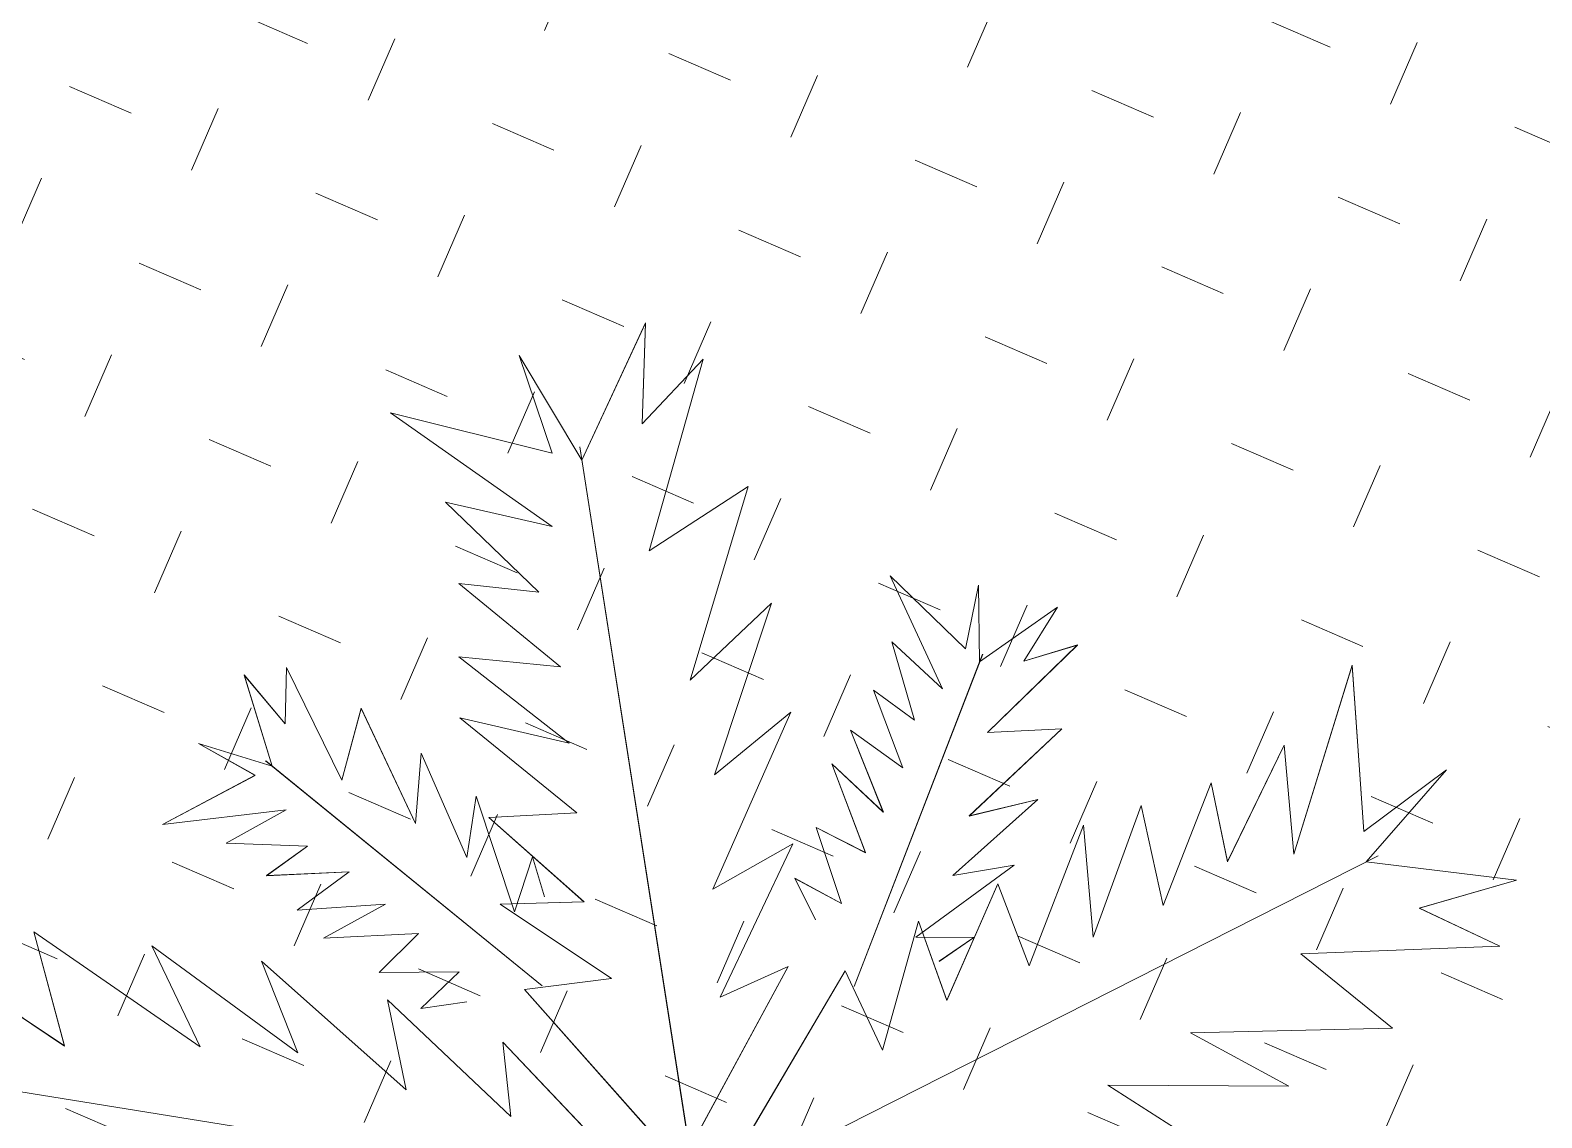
# Model space of a CAD drawing. Extents: x -2063571 to 559285, y 565862 to 1758715.
# Drawn here: x -2062798.0339 to -2062797.9629, y 566286.0826 to 566286.1337 of the extents above; entities that cross this region are included whole.
import ezdxf

# ---------------------------------------------------------------- set-up
doc = ezdxf.new("R2010")
doc.units = 0
doc.header["$MEASUREMENT"] = 0
for name, color, linetype, lineweight in [('CAY', 64, 'CONTINUOUS', 0), ('kichthuoc', 6, 'CONTINUOUS', 0), ('Lift', 1, 'CONTINUOUS', 0), ('Q-DUONG', 22, 'CONTINUOUS', 0)]:
    doc.layers.add(name, color=color, linetype=linetype, lineweight=lineweight)
pattern_1 = [(336.581345463, (-5630456.878, 1390305.53873), (0.328767986843, 0.130044649361), [0.125, -0.375]), (66.581345463, (-5630456.84548, 1390305.45654), (-0.130044649361, 0.328767986843), [0.125, -0.375])]

# ---------------------------------------------------------------- blocks, each defined once
blk = doc.blocks.new('cay CAU VUA')
at = {"layer": 'CAY'}
for p, q in [((-755.8692, 239.7561), (-758.66, 241.2337)), ((-756.9674, 239.7732), (-758.3981, 239.4143)), ((-755.8692, 239.7561), (-758.1368, 237.5585)), ((-755.8692, 239.7561), (-754.4799, 236.9203)), ((-756.2248, 238.7169), (-756.3256, 237.2453))]:
    blk.add_line(p, q, dxfattribs=at)
for points in [[(-757.2582, 241.2757), (-757.2389, 240.8675), (-757.6676, 241.4812), (-757.6135, 241.0212), (-758.1118, 241.6935), (-758.144, 241.2053), (-758.6456, 241.8602), (-758.5816, 241.4971), (-758.9083, 241.7584), (-758.6114, 241.2063), (-759.1136, 241.2589), (-758.7079, 241.1262), (-759.2424, 240.6907), (-758.4647, 240.944), (-758.8096, 240.6514), (-758.2803, 240.7373), (-758.5077, 240.4938), (-757.9786, 240.6247), (-758.2644, 240.3117), (-757.7043, 240.4635), (-758.0595, 240.164), (-757.4544, 240.316), (-757.6572, 240.0138), (-757.1419, 240.1204), (-757.3414, 239.8355), (-756.8195, 240.0217), (-756.998, 239.7059), (-756.0291, 239.7871)], [(-757.2553, 240.0012), (-757.418, 240.061), (-757.2808, 239.8646), (-757.7593, 240.0248), (-757.5782, 239.8417), (-758.0376, 239.9485), (-757.8185, 239.7558), (-758.3351, 239.8607), (-758.1445, 239.6185), (-758.6554, 239.7138), (-758.4724, 239.5707), (-758.7355, 239.5555), (-758.3638, 239.422), (-758.6212, 239.235), (-758.3752, 239.3438), (-758.4421, 238.9146), (-758.1846, 239.3609), (-758.2228, 239.0786), (-758.0111, 239.3419), (-758.015, 239.132), (-757.8224, 239.4162), (-757.8243, 239.1493), (-757.626, 239.4564), (-757.6661, 239.1664), (-757.4468, 239.4926), (-757.4144, 239.2656), (-757.218, 239.5327), (-757.1914, 239.3152), (-757.1004, 239.4835)], [(-755.758, 239.637), (-755.9404, 238.7196), (-755.7083, 238.9236), (-755.8078, 238.228), (-755.5481, 238.506), (-755.6387, 237.7102), (-755.4143, 238.0518), (-755.4282, 237.3033), (-755.2016, 237.7072), (-755.1936, 236.8705), (-754.8806, 237.2465), (-754.8598, 236.4218)], [(-756.5307, 238.5136), (-756.6378, 238.3772), (-756.4086, 238.447), (-756.7088, 238.0415), (-756.4787, 238.1571), (-756.7222, 237.7532), (-756.4713, 237.9021), (-756.7307, 237.4431), (-756.4414, 237.5496), (-756.69, 237.0932), (-756.4973, 237.2229), (-756.5641, 236.968), (-756.3223, 237.2803), (-756.224, 236.9777), (-756.2515, 237.2452), (-755.864, 237.0491), (-756.2089, 237.4319), (-755.9522, 237.3083), (-756.1371, 237.591), (-755.9388, 237.5224), (-756.1496, 237.7935), (-755.8962, 237.7091), (-756.127, 237.9926), (-755.8637, 237.8649), (-756.1061, 238.1743), (-755.8802, 238.1349), (-756.0735, 238.4042), (-755.8585, 238.3623), (-755.9904, 238.5008)]]:
    blk.add_lwpolyline(points, dxfattribs=at)
blk.add_lwpolyline([(-755.9481, 239.6135), (-756.8769, 239.5035), (-756.6112, 239.3458), (-757.3034, 239.2255), (-756.9589, 239.0645), (-757.7437, 238.9047), (-757.3495, 238.7968), (-758.0656, 238.5788), (-757.6114, 238.488), (-758.4048, 238.2219), (-757.9505, 238.0404), (-758.7283, 237.7657), (-758.3632, 237.7144), (-758.7127, 237.4845), (-758.0958, 237.5962), (-758.3011, 237.1348), (-758.0494, 237.4796), (-757.8005, 236.8367), (-757.801, 237.6546), (-757.6293, 237.2363), (-757.5475, 237.7662), (-757.3862, 237.4747), (-757.3471, 238.0183), (-757.1378, 237.6498), (-757.1091, 238.2294), (-756.934, 237.799), (-756.8916, 238.4215), (-756.6668, 238.1352), (-756.609, 238.6582), (-756.3997, 238.3804), (-756.4155, 238.9343), (-756.1703, 238.667)], close=True, dxfattribs=at)
blk = doc.blocks.new('MB')
at = {"layer": 'Lift'}
h = blk.add_hatch(dxfattribs=at)
h.set_pattern_fill('CROSS', color=8, angle=336.5813, style=0)
h.set_pattern_definition([(336.581345463, (-5630456.878, 1390305.53873), (0.328767986843, 0.130044649361), [0.125, -0.375]), (66.581345463, (-5630456.84548, 1390305.45654), (-0.130044649361, 0.328767986843), [0.125, -0.375])])
h.paths.add_polyline_path([(336.9824, 626.3148, 0.414214), (335.9239, 628.6298), (327.3961, 631.8058, 0.414214), (325.081, 630.7473), (323.8944, 627.561, 0.414214), (324.953, 625.2459), (333.4807, 622.0699, 0.414214), (335.7958, 623.1285)])
h.paths.add_polyline_path([(328.9633, 627.4239), (330.9821, 626.672), (331.1139, 627.0258), (329.0951, 627.7777)], flags=24)
h = blk.add_hatch(dxfattribs=at)
h.set_pattern_fill('CROSS', color=8, angle=336.5813, style=0)
h.set_pattern_definition(pattern_1)
h.paths.add_polyline_path([(336.9824, 626.3148, 0.414214), (335.9239, 628.6298), (327.3961, 631.8058, 0.414214), (325.081, 630.7473), (323.8944, 627.561, 0.414214), (324.953, 625.2459), (333.4807, 622.0699, 0.414214), (335.7958, 623.1285)])
h.paths.add_polyline_path([(328.9633, 627.4239), (330.9821, 626.672), (331.1139, 627.0258), (329.0951, 627.7777)], flags=24)
h = blk.add_hatch(dxfattribs=at)
h.set_pattern_fill('CROSS', color=8, angle=336.5813, style=0)
h.set_pattern_definition(pattern_1)
h.paths.add_polyline_path([(336.9824, 626.3148, 0.414214), (335.9239, 628.6298), (327.3961, 631.8058, 0.414214), (325.081, 630.7473), (323.8944, 627.561, 0.414214), (324.953, 625.2459), (333.4807, 622.0699, 0.414214), (335.7958, 623.1285)])
h.paths.add_polyline_path([(328.9633, 627.4239), (330.9821, 626.672), (331.1139, 627.0258), (329.0951, 627.7777)], flags=24)
h = blk.add_hatch(dxfattribs=at)
h.set_pattern_fill('CROSS', color=8, angle=336.5813, style=0)
h.set_pattern_definition(pattern_1)
h.paths.add_polyline_path([(336.9824, 626.3148, 0.414214), (335.9239, 628.6298), (327.3961, 631.8058, 0.414214), (325.081, 630.7473), (323.8944, 627.561, 0.414214), (324.953, 625.2459), (333.4807, 622.0699, 0.414214), (335.7958, 623.1285)])
h.paths.add_polyline_path([(328.9633, 627.4239), (330.9821, 626.672), (331.1139, 627.0258), (329.0951, 627.7777)], flags=24)
h = blk.add_hatch(dxfattribs=at)
h.set_pattern_fill('CROSS', color=8, angle=336.5813, style=0)
h.set_pattern_definition(pattern_1)
h.paths.add_polyline_path([(336.9824, 626.3148, 0.414214), (335.9239, 628.6298), (327.3961, 631.8058, 0.414214), (325.081, 630.7473), (323.8944, 627.561, 0.414214), (324.953, 625.2459), (333.4807, 622.0699, 0.414214), (335.7958, 623.1285)])
h.paths.add_polyline_path([(328.9633, 627.4239), (330.9821, 626.672), (331.1139, 627.0258), (329.0951, 627.7777)], flags=24)
h = blk.add_hatch(dxfattribs=at)
h.set_pattern_fill('CROSS', color=8, angle=336.5813, style=0)
h.set_pattern_definition(pattern_1)
h.paths.add_polyline_path([(336.9824, 626.3148, 0.414214), (335.9239, 628.6298), (327.3961, 631.8058, 0.414214), (325.081, 630.7473), (323.8944, 627.561, 0.414214), (324.953, 625.2459), (333.4807, 622.0699, 0.414214), (335.7958, 623.1285)])
h.paths.add_polyline_path([(328.9633, 627.4239), (330.9821, 626.672), (331.1139, 627.0258), (329.0951, 627.7777)], flags=24)
h = blk.add_hatch(dxfattribs=at)
h.set_pattern_fill('CROSS', color=8, angle=336.5813, style=0)
h.set_pattern_definition(pattern_1)
h.paths.add_polyline_path([(336.9824, 626.3148, 0.414214), (335.9239, 628.6298), (327.3961, 631.8058, 0.414214), (325.081, 630.7473), (323.8944, 627.561, 0.414214), (324.953, 625.2459), (333.4807, 622.0699, 0.414214), (335.7958, 623.1285)])
h.paths.add_polyline_path([(328.9633, 627.4239), (330.9821, 626.672), (331.1139, 627.0258), (329.0951, 627.7777)], flags=24)
at = {"layer": 'CAY', "color": 8}
for p, q in [((333.602, 625.4722, 0), (333.4829, 625.2164, 0)), ((333.602, 625.4722, 0), (333.4829, 625.2164, 0)), ((333.602, 625.4722, 0), (333.4829, 625.2164, 0)), ((333.602, 625.4722, 0), (333.4829, 625.2164, 0)), ((333.602, 625.4722, 0), (333.4829, 625.2164, 0)), ((333.5957, 625.2841, 0), (333.602, 625.4722, 0)), ((333.5957, 625.2841, 0), (333.602, 625.4722, 0)), ((333.5957, 625.2841, 0), (333.602, 625.4722, 0)), ((333.5957, 625.2841, 0), (333.602, 625.4722, 0)), ((333.5957, 625.2841, 0), (333.602, 625.4722, 0)), ((333.4829, 625.2164, 0), (333.3666, 625.4117, 0)), ((333.3666, 625.4117, 0), (333.428, 625.2297, 0)), ((333.4829, 625.2164, 0), (333.3666, 625.4117, 0)), ((333.3666, 625.4117, 0), (333.428, 625.2297, 0)), ((333.4829, 625.2164, 0), (333.3666, 625.4117, 0)), ((333.3666, 625.4117, 0), (333.428, 625.2297, 0)), ((333.4829, 625.2164, 0), (333.3666, 625.4117, 0)), ((333.3666, 625.4117, 0), (333.428, 625.2297, 0)), ((333.4829, 625.2164, 0), (333.3666, 625.4117, 0)), ((333.3666, 625.4117, 0), (333.428, 625.2297, 0)), ((333.7094, 625.4049, 0), (333.5957, 625.2841, 0)), ((333.7094, 625.4049, 0), (333.5957, 625.2841, 0)), ((333.7094, 625.4049, 0), (333.5957, 625.2841, 0)), ((333.7094, 625.4049, 0), (333.5957, 625.2841, 0)), ((333.7094, 625.4049, 0), (333.5957, 625.2841, 0)), ((333.6084, 625.0477, 0), (333.7094, 625.4049, 0)), ((333.6084, 625.0477, 0), (333.7094, 625.4049, 0)), ((333.6084, 625.0477, 0), (333.7094, 625.4049, 0)), ((333.6084, 625.0477, 0), (333.7094, 625.4049, 0)), ((333.6084, 625.0477, 0), (333.7094, 625.4049, 0)), ((333.428, 625.2297, 0), (333.1271, 625.3051, 0)), ((333.1271, 625.3051, 0), (333.4278, 625.0929, 0)), ((333.428, 625.2297, 0), (333.1271, 625.3051, 0)), ((333.1271, 625.3051, 0), (333.4278, 625.0929, 0)), ((333.428, 625.2297, 0), (333.1271, 625.3051, 0)), ((333.1271, 625.3051, 0), (333.4278, 625.0929, 0)), ((333.428, 625.2297, 0), (333.1271, 625.3051, 0)), ((333.1271, 625.3051, 0), (333.4278, 625.0929, 0)), ((333.428, 625.2297, 0), (333.1271, 625.3051, 0)), ((333.1271, 625.3051, 0), (333.4278, 625.0929, 0)), ((333.6987, 623.8373, 0), (333.4797, 625.2413, 0)), ((333.6987, 623.8373, 0), (333.4797, 625.2413, 0)), ((333.6987, 623.8373, 0), (333.4797, 625.2413, 0)), ((333.6987, 623.8373, 0), (333.4797, 625.2413, 0)), ((333.6987, 623.8373, 0), (333.4797, 625.2413, 0)), ((333.7931, 625.1676, 0), (333.6084, 625.0477, 0)), ((333.7931, 625.1676, 0), (333.6084, 625.0477, 0)), ((333.7931, 625.1676, 0), (333.6084, 625.0477, 0)), ((333.7931, 625.1676, 0), (333.6084, 625.0477, 0)), ((333.7931, 625.1676, 0), (333.6084, 625.0477, 0)), ((333.6849, 624.8069, 0), (333.7931, 625.1676, 0)), ((333.6849, 624.8069, 0), (333.7931, 625.1676, 0)), ((333.6849, 624.8069, 0), (333.7931, 625.1676, 0)), ((333.6849, 624.8069, 0), (333.7931, 625.1676, 0)), ((333.6849, 624.8069, 0), (333.7931, 625.1676, 0)), ((333.4278, 625.0929, 0), (333.2295, 625.1384, 0)), ((333.2295, 625.1384, 0), (333.403, 624.9708, 0)), ((333.4278, 625.0929, 0), (333.2295, 625.1384, 0)), ((333.2295, 625.1384, 0), (333.403, 624.9708, 0)), ((333.4278, 625.0929, 0), (333.2295, 625.1384, 0)), ((333.2295, 625.1384, 0), (333.403, 624.9708, 0)), ((333.4278, 625.0929, 0), (333.2295, 625.1384, 0)), ((333.2295, 625.1384, 0), (333.403, 624.9708, 0)), ((333.4278, 625.0929, 0), (333.2295, 625.1384, 0)), ((333.2295, 625.1384, 0), (333.403, 624.9708, 0)), ((333.403, 624.9708, 0), (333.254, 624.9871, 0)), ((333.254, 624.9871, 0), (333.4437, 624.8317, 0)), ((333.403, 624.9708, 0), (333.254, 624.9871, 0)), ((333.254, 624.9871, 0), (333.4437, 624.8317, 0)), ((333.403, 624.9708, 0), (333.254, 624.9871, 0)), ((333.254, 624.9871, 0), (333.4437, 624.8317, 0)), ((333.403, 624.9708, 0), (333.254, 624.9871, 0)), ((333.254, 624.9871, 0), (333.4437, 624.8317, 0)), ((333.403, 624.9708, 0), (333.254, 624.9871, 0)), ((333.254, 624.9871, 0), (333.4437, 624.8317, 0)), ((334.1978, 624.8655, 0), (334.0574, 625.0014, 0)), ((334.0574, 625.0014, 0), (334.1546, 624.7909, 0)), ((334.1978, 624.8655, 0), (334.0574, 625.0014, 0)), ((334.0574, 625.0014, 0), (334.1546, 624.7909, 0)), ((334.1978, 624.8655, 0), (334.0574, 625.0014, 0)), ((334.0574, 625.0014, 0), (334.1546, 624.7909, 0)), ((334.1978, 624.8655, 0), (334.0574, 625.0014, 0)), ((334.0574, 625.0014, 0), (334.1546, 624.7909, 0)), ((334.1978, 624.8655, 0), (334.0574, 625.0014, 0)), ((334.0574, 625.0014, 0), (334.1546, 624.7909, 0)), ((334.2216, 624.9841, 0), (334.1978, 624.8655, 0)), ((334.2216, 624.9841, 0), (334.1978, 624.8655, 0)), ((334.2216, 624.9841, 0), (334.1978, 624.8655, 0)), ((334.2216, 624.9841, 0), (334.1978, 624.8655, 0)), ((334.2216, 624.9841, 0), (334.1978, 624.8655, 0)), ((334.2235, 624.841, 0), (334.2216, 624.9841, 0)), ((334.2235, 624.841, 0), (334.2216, 624.9841, 0)), ((334.2235, 624.841, 0), (334.2216, 624.9841, 0)), ((334.2235, 624.841, 0), (334.2216, 624.9841, 0)), ((334.2235, 624.841, 0), (334.2216, 624.9841, 0)), ((333.8362, 624.9503, 0), (333.6849, 624.8069, 0)), ((333.8362, 624.9503, 0), (333.6849, 624.8069, 0)), ((333.8362, 624.9503, 0), (333.6849, 624.8069, 0)), ((333.8362, 624.9503, 0), (333.6849, 624.8069, 0)), ((333.8362, 624.9503, 0), (333.6849, 624.8069, 0)), ((333.7304, 624.6304, 0), (333.8362, 624.9503, 0)), ((333.7304, 624.6304, 0), (333.8362, 624.9503, 0)), ((333.7304, 624.6304, 0), (333.8362, 624.9503, 0)), ((333.7304, 624.6304, 0), (333.8362, 624.9503, 0)), ((333.7304, 624.6304, 0), (333.8362, 624.9503, 0)), ((334.3691, 624.9429, 0), (334.2235, 624.841, 0)), ((334.3691, 624.9429, 0), (334.2235, 624.841, 0)), ((334.3691, 624.9429, 0), (334.2235, 624.841, 0)), ((334.3691, 624.9429, 0), (334.2235, 624.841, 0)), ((334.3691, 624.9429, 0), (334.2235, 624.841, 0)), ((334.3064, 624.8423, 0), (334.3691, 624.9429, 0)), ((334.3064, 624.8423, 0), (334.3691, 624.9429, 0)), ((334.3064, 624.8423, 0), (334.3691, 624.9429, 0)), ((334.3064, 624.8423, 0), (334.3691, 624.9429, 0)), ((334.3064, 624.8423, 0), (334.3691, 624.9429, 0)), ((334.1546, 624.7909, 0), (334.0607, 624.8783, 0)), ((334.0607, 624.8783, 0), (334.1025, 624.7321, 0)), ((334.1546, 624.7909, 0), (334.0607, 624.8783, 0)), ((334.0607, 624.8783, 0), (334.1025, 624.7321, 0)), ((334.1546, 624.7909, 0), (334.0607, 624.8783, 0)), ((334.0607, 624.8783, 0), (334.1025, 624.7321, 0)), ((334.1546, 624.7909, 0), (334.0607, 624.8783, 0)), ((334.0607, 624.8783, 0), (334.1025, 624.7321, 0)), ((334.1546, 624.7909, 0), (334.0607, 624.8783, 0)), ((334.0607, 624.8783, 0), (334.1025, 624.7321, 0)), ((334.2388, 624.7093, 0), (334.4065, 624.8724, 0)), ((334.2388, 624.7093, 0), (334.4065, 624.8724, 0)), ((334.2388, 624.7093, 0), (334.4065, 624.8724, 0)), ((334.2388, 624.7093, 0), (334.4065, 624.8724, 0)), ((334.2388, 624.7093, 0), (334.4065, 624.8724, 0)), ((334.4065, 624.8724, 0), (334.3064, 624.8423, 0)), ((334.4065, 624.8724, 0), (334.3064, 624.8423, 0)), ((334.4065, 624.8724, 0), (334.3064, 624.8423, 0)), ((334.4065, 624.8724, 0), (334.3064, 624.8423, 0)), ((334.4065, 624.8724, 0), (334.3064, 624.8423, 0)), ((333.4437, 624.8317, 0), (333.2539, 624.8504, 0)), ((333.2539, 624.8504, 0), (333.4594, 624.6894, 0)), ((333.4437, 624.8317, 0), (333.2539, 624.8504, 0)), ((333.2539, 624.8504, 0), (333.4594, 624.6894, 0)), ((333.4437, 624.8317, 0), (333.2539, 624.8504, 0)), ((333.2539, 624.8504, 0), (333.4594, 624.6894, 0)), ((333.4437, 624.8317, 0), (333.2539, 624.8504, 0)), ((333.2539, 624.8504, 0), (333.4594, 624.6894, 0)), ((333.4437, 624.8317, 0), (333.2539, 624.8504, 0)), ((333.2539, 624.8504, 0), (333.4594, 624.6894, 0)), ((333.9901, 624.2365, 0), (334.2296, 624.8555, 0)), ((333.9901, 624.2365, 0), (334.2296, 624.8555, 0)), ((333.9901, 624.2365, 0), (334.2296, 624.8555, 0)), ((333.9901, 624.2365, 0), (334.2296, 624.8555, 0)), ((333.9901, 624.2365, 0), (334.2296, 624.8555, 0)), ((332.9307, 624.7258, 0), (332.8544, 624.8165, 0)), ((332.8544, 624.8165, 0), (332.9063, 624.6466, 0)), ((332.9307, 624.7258, 0), (332.8544, 624.8165, 0)), ((332.8544, 624.8165, 0), (332.9063, 624.6466, 0)), ((332.9307, 624.7258, 0), (332.8544, 624.8165, 0)), ((332.8544, 624.8165, 0), (332.9063, 624.6466, 0)), ((332.9307, 624.7258, 0), (332.8544, 624.8165, 0)), ((332.8544, 624.8165, 0), (332.9063, 624.6466, 0)), ((332.9307, 624.7258, 0), (332.8544, 624.8165, 0)), ((332.8544, 624.8165, 0), (332.9063, 624.6466, 0)), ((332.933, 624.8303, 0), (332.9307, 624.7258, 0)), ((332.933, 624.8303, 0), (332.9307, 624.7258, 0)), ((332.933, 624.8303, 0), (332.9307, 624.7258, 0)), ((332.933, 624.8303, 0), (332.9307, 624.7258, 0)), ((332.933, 624.8303, 0), (332.9307, 624.7258, 0)), ((333.0362, 624.6204, 0), (332.933, 624.8303, 0)), ((333.0362, 624.6204, 0), (332.933, 624.8303, 0)), ((333.0362, 624.6204, 0), (332.933, 624.8303, 0)), ((333.0362, 624.6204, 0), (332.933, 624.8303, 0)), ((333.0362, 624.6204, 0), (332.933, 624.8303, 0)), ((334.918, 624.8345, 0), (334.8092, 624.4829, 0)), ((334.918, 624.8345, 0), (334.8092, 624.4829, 0)), ((334.918, 624.8345, 0), (334.8092, 624.4829, 0)), ((334.918, 624.8345, 0), (334.8092, 624.4829, 0)), ((334.918, 624.8345, 0), (334.8092, 624.4829, 0)), ((334.9393, 624.525, 0), (334.918, 624.8345, 0)), ((334.9393, 624.525, 0), (334.918, 624.8345, 0)), ((334.9393, 624.525, 0), (334.918, 624.8345, 0)), ((334.9393, 624.525, 0), (334.918, 624.8345, 0)), ((334.9393, 624.525, 0), (334.918, 624.8345, 0)), ((334.1025, 624.7321, 0), (334.0264, 624.788, 0)), ((334.0264, 624.788, 0), (334.0809, 624.6434, 0)), ((334.1025, 624.7321, 0), (334.0264, 624.788, 0)), ((334.0264, 624.788, 0), (334.0809, 624.6434, 0)), ((334.1025, 624.7321, 0), (334.0264, 624.788, 0)), ((334.0264, 624.788, 0), (334.0809, 624.6434, 0)), ((334.1025, 624.7321, 0), (334.0264, 624.788, 0)), ((334.0264, 624.788, 0), (334.0809, 624.6434, 0)), ((334.1025, 624.7321, 0), (334.0264, 624.788, 0)), ((334.0264, 624.788, 0), (334.0809, 624.6434, 0)), ((333.0722, 624.7544, 0), (333.0362, 624.6204, 0)), ((333.0722, 624.7544, 0), (333.0362, 624.6204, 0)), ((333.0722, 624.7544, 0), (333.0362, 624.6204, 0)), ((333.0722, 624.7544, 0), (333.0362, 624.6204, 0)), ((333.0722, 624.7544, 0), (333.0362, 624.6204, 0)), ((333.1736, 624.5399, 0), (333.0722, 624.7544, 0)), ((333.1736, 624.5399, 0), (333.0722, 624.7544, 0)), ((333.1736, 624.5399, 0), (333.0722, 624.7544, 0)), ((333.1736, 624.5399, 0), (333.0722, 624.7544, 0)), ((333.1736, 624.5399, 0), (333.0722, 624.7544, 0)), ((333.4594, 624.6894, 0), (333.2558, 624.7367, 0)), ((333.2558, 624.7367, 0), (333.4736, 624.5596, 0)), ((333.4594, 624.6894, 0), (333.2558, 624.7367, 0)), ((333.2558, 624.7367, 0), (333.4736, 624.5596, 0)), ((333.4594, 624.6894, 0), (333.2558, 624.7367, 0)), ((333.2558, 624.7367, 0), (333.4736, 624.5596, 0)), ((333.4594, 624.6894, 0), (333.2558, 624.7367, 0)), ((333.2558, 624.7367, 0), (333.4736, 624.5596, 0)), ((333.4594, 624.6894, 0), (333.2558, 624.7367, 0)), ((333.2558, 624.7367, 0), (333.4736, 624.5596, 0)), ((333.7274, 624.4174, 0), (333.8724, 624.7473, 0)), ((333.7274, 624.4174, 0), (333.8724, 624.7473, 0)), ((333.7274, 624.4174, 0), (333.8724, 624.7473, 0)), ((333.7274, 624.4174, 0), (333.8724, 624.7473, 0)), ((333.7274, 624.4174, 0), (333.8724, 624.7473, 0)), ((333.8724, 624.7473, 0), (333.7304, 624.6304, 0)), ((333.8724, 624.7473, 0), (333.7304, 624.6304, 0)), ((333.8724, 624.7473, 0), (333.7304, 624.6304, 0)), ((333.8724, 624.7473, 0), (333.7304, 624.6304, 0)), ((333.8724, 624.7473, 0), (333.7304, 624.6304, 0)), ((334.0809, 624.6434, 0), (333.9832, 624.7135, 0)), ((333.9832, 624.7135, 0), (334.0446, 624.5608, 0)), ((334.0809, 624.6434, 0), (333.9832, 624.7135, 0)), ((333.9832, 624.7135, 0), (334.0446, 624.5608, 0)), ((334.0809, 624.6434, 0), (333.9832, 624.7135, 0)), ((333.9832, 624.7135, 0), (334.0446, 624.5608, 0)), ((334.0809, 624.6434, 0), (333.9832, 624.7135, 0)), ((333.9832, 624.7135, 0), (334.0446, 624.5608, 0)), ((334.0809, 624.6434, 0), (333.9832, 624.7135, 0)), ((333.9832, 624.7135, 0), (334.0446, 624.5608, 0)), ((334.2047, 624.5538, 0), (334.3773, 624.7165, 0)), ((334.2047, 624.5538, 0), (334.3773, 624.7165, 0)), ((334.2047, 624.5538, 0), (334.3773, 624.7165, 0)), ((334.2047, 624.5538, 0), (334.3773, 624.7165, 0)), ((334.2047, 624.5538, 0), (334.3773, 624.7165, 0)), ((334.3773, 624.7165, 0), (334.2388, 624.7093, 0)), ((334.3773, 624.7165, 0), (334.2388, 624.7093, 0)), ((334.3773, 624.7165, 0), (334.2388, 624.7093, 0)), ((334.3773, 624.7165, 0), (334.2388, 624.7093, 0)), ((334.3773, 624.7165, 0), (334.2388, 624.7093, 0)), ((332.9063, 624.6466, 0), (332.7696, 624.689, 0)), ((332.7696, 624.689, 0), (332.8751, 624.6296, 0)), ((332.9063, 624.6466, 0), (332.7696, 624.689, 0)), ((332.7696, 624.689, 0), (332.8751, 624.6296, 0)), ((332.9063, 624.6466, 0), (332.7696, 624.689, 0)), ((332.7696, 624.689, 0), (332.8751, 624.6296, 0)), ((332.9063, 624.6466, 0), (332.7696, 624.689, 0)), ((332.7696, 624.689, 0), (332.8751, 624.6296, 0)), ((332.9063, 624.6466, 0), (332.7696, 624.689, 0)), ((332.7696, 624.689, 0), (332.8751, 624.6296, 0)), ((334.7912, 624.6856, 0), (334.6853, 624.4688, 0)), ((334.7912, 624.6856, 0), (334.6853, 624.4688, 0)), ((334.7912, 624.6856, 0), (334.6853, 624.4688, 0)), ((334.7912, 624.6856, 0), (334.6853, 624.4688, 0)), ((334.7912, 624.6856, 0), (334.6853, 624.4688, 0)), ((334.8092, 624.4829, 0), (334.7912, 624.6856, 0)), ((334.8092, 624.4829, 0), (334.7912, 624.6856, 0)), ((334.8092, 624.4829, 0), (334.7912, 624.6856, 0)), ((334.8092, 624.4829, 0), (334.7912, 624.6856, 0)), ((334.8092, 624.4829, 0), (334.7912, 624.6856, 0)), ((333.4091, 624.2378, 0), (332.8944, 624.6569, 0)), ((333.4091, 624.2378, 0), (332.8944, 624.6569, 0)), ((333.4091, 624.2378, 0), (332.8944, 624.6569, 0)), ((333.4091, 624.2378, 0), (332.8944, 624.6569, 0)), ((333.4091, 624.2378, 0), (332.8944, 624.6569, 0)), ((333.184, 624.6708, 0), (333.1736, 624.5399, 0)), ((333.184, 624.6708, 0), (333.1736, 624.5399, 0)), ((333.184, 624.6708, 0), (333.1736, 624.5399, 0)), ((333.184, 624.6708, 0), (333.1736, 624.5399, 0)), ((333.184, 624.6708, 0), (333.1736, 624.5399, 0)), ((333.2692, 624.4764, 0), (333.184, 624.6708, 0)), ((333.2692, 624.4764, 0), (333.184, 624.6708, 0)), ((333.2692, 624.4764, 0), (333.184, 624.6708, 0)), ((333.2692, 624.4764, 0), (333.184, 624.6708, 0)), ((333.2692, 624.4764, 0), (333.184, 624.6708, 0)), ((334.0446, 624.5608, 0), (333.9485, 624.6508, 0)), ((333.9485, 624.6508, 0), (334.0114, 624.4855, 0)), ((334.0446, 624.5608, 0), (333.9485, 624.6508, 0)), ((333.9485, 624.6508, 0), (334.0114, 624.4855, 0)), ((334.0446, 624.5608, 0), (333.9485, 624.6508, 0)), ((333.9485, 624.6508, 0), (334.0114, 624.4855, 0)), ((334.0446, 624.5608, 0), (333.9485, 624.6508, 0)), ((333.9485, 624.6508, 0), (334.0114, 624.4855, 0)), ((334.0446, 624.5608, 0), (333.9485, 624.6508, 0)), ((333.9485, 624.6508, 0), (334.0114, 624.4855, 0)), ((332.8751, 624.6296, 0), (332.7024, 624.5381, 0)), ((332.8751, 624.6296, 0), (332.7024, 624.5381, 0)), ((332.8751, 624.6296, 0), (332.7024, 624.5381, 0)), ((332.8751, 624.6296, 0), (332.7024, 624.5381, 0)), ((332.8751, 624.6296, 0), (332.7024, 624.5381, 0)), ((335.0934, 624.6397, 0), (334.9393, 624.525, 0)), ((335.0934, 624.6397, 0), (334.9393, 624.525, 0)), ((335.0934, 624.6397, 0), (334.9393, 624.525, 0)), ((335.0934, 624.6397, 0), (334.9393, 624.525, 0)), ((335.0934, 624.6397, 0), (334.9393, 624.525, 0)), ((334.9437, 624.4687, 0), (335.0934, 624.6397, 0)), ((334.9437, 624.4687, 0), (335.0934, 624.6397, 0)), ((334.9437, 624.4687, 0), (335.0934, 624.6397, 0)), ((334.9437, 624.4687, 0), (335.0934, 624.6397, 0)), ((334.9437, 624.4687, 0), (335.0934, 624.6397, 0)), ((333.2865, 624.591, 0), (333.2692, 624.4764, 0)), ((333.2865, 624.591, 0), (333.2692, 624.4764, 0)), ((333.2865, 624.591, 0), (333.2692, 624.4764, 0)), ((333.2865, 624.591, 0), (333.2692, 624.4764, 0)), ((333.2865, 624.591, 0), (333.2692, 624.4764, 0)), ((333.3576, 624.3754, 0), (333.2865, 624.591, 0)), ((333.3576, 624.3754, 0), (333.2865, 624.591, 0)), ((333.3576, 624.3754, 0), (333.2865, 624.591, 0)), ((333.3576, 624.3754, 0), (333.2865, 624.591, 0)), ((333.3576, 624.3754, 0), (333.2865, 624.591, 0)), ((334.6549, 624.6156, 0), (334.5656, 624.3871, 0)), ((334.6549, 624.6156, 0), (334.5656, 624.3871, 0)), ((334.6549, 624.6156, 0), (334.5656, 624.3871, 0)), ((334.6549, 624.6156, 0), (334.5656, 624.3871, 0)), ((334.6549, 624.6156, 0), (334.5656, 624.3871, 0)), ((334.6853, 624.4688, 0), (334.6549, 624.6156, 0)), ((334.6853, 624.4688, 0), (334.6549, 624.6156, 0)), ((334.6853, 624.4688, 0), (334.6549, 624.6156, 0)), ((334.6853, 624.4688, 0), (334.6549, 624.6156, 0)), ((334.6853, 624.4688, 0), (334.6549, 624.6156, 0)), ((332.7024, 624.5381, 0), (332.9326, 624.5655, 0)), ((332.7024, 624.5381, 0), (332.9326, 624.5655, 0)), ((332.7024, 624.5381, 0), (332.9326, 624.5655, 0)), ((332.7024, 624.5381, 0), (332.9326, 624.5655, 0)), ((332.7024, 624.5381, 0), (332.9326, 624.5655, 0)), ((332.9326, 624.5655, 0), (332.8206, 624.5033, 0)), ((332.9326, 624.5655, 0), (332.8206, 624.5033, 0)), ((332.9326, 624.5655, 0), (332.8206, 624.5033, 0)), ((332.9326, 624.5655, 0), (332.8206, 624.5033, 0)), ((332.9326, 624.5655, 0), (332.8206, 624.5033, 0)), ((334.1739, 624.4433, 0), (334.3324, 624.5844, 0)), ((334.1739, 624.4433, 0), (334.3324, 624.5844, 0)), ((334.1739, 624.4433, 0), (334.3324, 624.5844, 0)), ((334.1739, 624.4433, 0), (334.3324, 624.5844, 0)), ((334.1739, 624.4433, 0), (334.3324, 624.5844, 0)), ((334.3324, 624.5844, 0), (334.2047, 624.5538, 0)), ((334.3324, 624.5844, 0), (334.2047, 624.5538, 0)), ((334.3324, 624.5844, 0), (334.2047, 624.5538, 0)), ((334.3324, 624.5844, 0), (334.2047, 624.5538, 0)), ((334.3324, 624.5844, 0), (334.2047, 624.5538, 0)), ((334.5248, 624.5734, 0), (334.4352, 624.3281, 0)), ((334.5248, 624.5734, 0), (334.4352, 624.3281, 0)), ((334.5248, 624.5734, 0), (334.4352, 624.3281, 0)), ((334.5248, 624.5734, 0), (334.4352, 624.3281, 0)), ((334.5248, 624.5734, 0), (334.4352, 624.3281, 0)), ((334.5656, 624.3871, 0), (334.5248, 624.5734, 0)), ((334.5656, 624.3871, 0), (334.5248, 624.5734, 0)), ((334.5656, 624.3871, 0), (334.5248, 624.5734, 0)), ((334.5656, 624.3871, 0), (334.5248, 624.5734, 0)), ((334.5656, 624.3871, 0), (334.5248, 624.5734, 0)), ((333.4736, 624.5596, 0), (333.31, 624.5513, 0)), ((333.4736, 624.5596, 0), (333.31, 624.5513, 0)), ((333.4736, 624.5596, 0), (333.31, 624.5513, 0)), ((333.4736, 624.5596, 0), (333.31, 624.5513, 0)), ((333.4736, 624.5596, 0), (333.31, 624.5513, 0)), ((333.31, 624.5513, 0), (333.4872, 624.3942, 0)), ((333.31, 624.5513, 0), (333.4872, 624.3942, 0)), ((333.31, 624.5513, 0), (333.4872, 624.3942, 0)), ((333.31, 624.5513, 0), (333.4872, 624.3942, 0)), ((333.31, 624.5513, 0), (333.4872, 624.3942, 0)), ((334.4173, 624.5365, 0), (334.3161, 624.2746, 0)), ((334.4173, 624.5365, 0), (334.3161, 624.2746, 0)), ((334.4173, 624.5365, 0), (334.3161, 624.2746, 0)), ((334.4173, 624.5365, 0), (334.3161, 624.2746, 0)), ((334.4173, 624.5365, 0), (334.3161, 624.2746, 0)), ((334.4352, 624.3281, 0), (334.4173, 624.5365, 0)), ((334.4352, 624.3281, 0), (334.4173, 624.5365, 0)), ((334.4352, 624.3281, 0), (334.4173, 624.5365, 0)), ((334.4352, 624.3281, 0), (334.4173, 624.5365, 0)), ((334.4352, 624.3281, 0), (334.4173, 624.5365, 0)), ((334.0114, 624.4855, 0), (333.9196, 624.5326, 0)), ((333.9196, 624.5326, 0), (333.9668, 624.3911, 0)), ((334.0114, 624.4855, 0), (333.9196, 624.5326, 0)), ((333.9196, 624.5326, 0), (333.9668, 624.3911, 0)), ((334.0114, 624.4855, 0), (333.9196, 624.5326, 0)), ((333.9196, 624.5326, 0), (333.9668, 624.3911, 0)), ((334.0114, 624.4855, 0), (333.9196, 624.5326, 0)), ((333.9196, 624.5326, 0), (333.9668, 624.3911, 0)), ((334.0114, 624.4855, 0), (333.9196, 624.5326, 0)), ((333.9196, 624.5326, 0), (333.9668, 624.3911, 0)), ((332.8206, 624.5033, 0), (332.9725, 624.4979, 0)), ((332.8206, 624.5033, 0), (332.9725, 624.4979, 0)), ((332.8206, 624.5033, 0), (332.9725, 624.4979, 0)), ((332.8206, 624.5033, 0), (332.9725, 624.4979, 0)), ((332.8206, 624.5033, 0), (332.9725, 624.4979, 0)), ((332.9725, 624.4979, 0), (332.8958, 624.4427, 0)), ((332.9725, 624.4979, 0), (332.8958, 624.4427, 0)), ((332.9725, 624.4979, 0), (332.8958, 624.4427, 0)), ((332.9725, 624.4979, 0), (332.8958, 624.4427, 0)), ((332.9725, 624.4979, 0), (332.8958, 624.4427, 0)), ((333.3914, 624.4778, 0), (333.3576, 624.3754, 0)), ((333.3914, 624.4778, 0), (333.3576, 624.3754, 0)), ((333.3914, 624.4778, 0), (333.3576, 624.3754, 0)), ((333.3914, 624.4778, 0), (333.3576, 624.3754, 0)), ((333.3914, 624.4778, 0), (333.3576, 624.3754, 0)), ((333.4137, 624.403, 0), (333.3914, 624.4778, 0)), ((333.4137, 624.403, 0), (333.3914, 624.4778, 0)), ((333.4137, 624.403, 0), (333.3914, 624.4778, 0)), ((333.4137, 624.403, 0), (333.3914, 624.4778, 0)), ((333.4137, 624.403, 0), (333.3914, 624.4778, 0)), ((333.6987, 623.8373, 0), (334.9663, 624.4795, 0)), ((333.6987, 623.8373, 0), (334.9663, 624.4795, 0)), ((333.6987, 623.8373, 0), (334.9663, 624.4795, 0)), ((333.6987, 623.8373, 0), (334.9663, 624.4795, 0)), ((333.6987, 623.8373, 0), (334.9663, 624.4795, 0)), ((333.876, 624.5022, 0), (333.7274, 624.4174, 0)), ((333.876, 624.5022, 0), (333.7274, 624.4174, 0)), ((333.876, 624.5022, 0), (333.7274, 624.4174, 0)), ((333.876, 624.5022, 0), (333.7274, 624.4174, 0)), ((333.876, 624.5022, 0), (333.7274, 624.4174, 0)), ((333.7405, 624.2165, 0), (333.876, 624.5022, 0)), ((333.7405, 624.2165, 0), (333.876, 624.5022, 0)), ((333.7405, 624.2165, 0), (333.876, 624.5022, 0)), ((333.7405, 624.2165, 0), (333.876, 624.5022, 0)), ((333.7405, 624.2165, 0), (333.876, 624.5022, 0)), ((332.8958, 624.4427, 0), (333.0501, 624.4499, 0)), ((332.8958, 624.4427, 0), (333.0501, 624.4499, 0)), ((332.8958, 624.4427, 0), (333.0501, 624.4499, 0)), ((332.8958, 624.4427, 0), (333.0501, 624.4499, 0)), ((332.8958, 624.4427, 0), (333.0501, 624.4499, 0)), ((333.0501, 624.4499, 0), (332.9533, 624.3787, 0)), ((333.0501, 624.4499, 0), (332.9533, 624.3787, 0)), ((333.0501, 624.4499, 0), (332.9533, 624.3787, 0)), ((333.0501, 624.4499, 0), (332.9533, 624.3787, 0)), ((333.0501, 624.4499, 0), (332.9533, 624.3787, 0)), ((334.1051, 624.328, 0), (334.2882, 624.4623, 0)), ((334.1051, 624.328, 0), (334.2882, 624.4623, 0)), ((334.1051, 624.328, 0), (334.2882, 624.4623, 0)), ((334.1051, 624.328, 0), (334.2882, 624.4623, 0)), ((334.1051, 624.328, 0), (334.2882, 624.4623, 0)), ((334.2882, 624.4623, 0), (334.1739, 624.4433, 0)), ((334.2882, 624.4623, 0), (334.1739, 624.4433, 0)), ((334.2882, 624.4623, 0), (334.1739, 624.4433, 0)), ((334.2882, 624.4623, 0), (334.1739, 624.4433, 0)), ((334.2882, 624.4623, 0), (334.1739, 624.4433, 0)), ((335.2237, 624.4345, 0), (334.9437, 624.4687, 0)), ((335.2237, 624.4345, 0), (334.9437, 624.4687, 0)), ((335.2237, 624.4345, 0), (334.9437, 624.4687, 0)), ((335.2237, 624.4345, 0), (334.9437, 624.4687, 0)), ((335.2237, 624.4345, 0), (334.9437, 624.4687, 0)), ((333.9668, 624.3911, 0), (333.8799, 624.4377, 0)), ((333.8799, 624.4377, 0), (333.9182, 624.3606, 0)), ((333.9668, 624.3911, 0), (333.8799, 624.4377, 0)), ((333.8799, 624.4377, 0), (333.9182, 624.3606, 0)), ((333.9668, 624.3911, 0), (333.8799, 624.4377, 0)), ((333.8799, 624.4377, 0), (333.9182, 624.3606, 0)), ((333.9668, 624.3911, 0), (333.8799, 624.4377, 0)), ((333.8799, 624.4377, 0), (333.9182, 624.3606, 0)), ((333.9668, 624.3911, 0), (333.8799, 624.4377, 0)), ((333.8799, 624.4377, 0), (333.9182, 624.3606, 0)), ((334.2576, 624.4276, 0), (334.163, 624.2105, 0)), ((334.2576, 624.4276, 0), (334.163, 624.2105, 0)), ((334.2576, 624.4276, 0), (334.163, 624.2105, 0)), ((334.2576, 624.4276, 0), (334.163, 624.2105, 0)), ((334.2576, 624.4276, 0), (334.163, 624.2105, 0)), ((334.3161, 624.2746, 0), (334.2576, 624.4276, 0)), ((334.3161, 624.2746, 0), (334.2576, 624.4276, 0)), ((334.3161, 624.2746, 0), (334.2576, 624.4276, 0)), ((334.3161, 624.2746, 0), (334.2576, 624.4276, 0)), ((334.3161, 624.2746, 0), (334.2576, 624.4276, 0)), ((335.0428, 624.3823, 0), (335.2237, 624.4345, 0)), ((335.0428, 624.3823, 0), (335.2237, 624.4345, 0)), ((335.0428, 624.3823, 0), (335.2237, 624.4345, 0)), ((335.0428, 624.3823, 0), (335.2237, 624.4345, 0)), ((335.0428, 624.3823, 0), (335.2237, 624.4345, 0)), ((333.4872, 624.3942, 0), (333.3308, 624.3894, 0)), ((333.4872, 624.3942, 0), (333.3308, 624.3894, 0)), ((333.4872, 624.3942, 0), (333.3308, 624.3894, 0)), ((333.4872, 624.3942, 0), (333.3308, 624.3894, 0)), ((333.4872, 624.3942, 0), (333.3308, 624.3894, 0)), ((332.9533, 624.3787, 0), (333.1175, 624.3899, 0)), ((332.9533, 624.3787, 0), (333.1175, 624.3899, 0)), ((332.9533, 624.3787, 0), (333.1175, 624.3899, 0)), ((332.9533, 624.3787, 0), (333.1175, 624.3899, 0)), ((332.9533, 624.3787, 0), (333.1175, 624.3899, 0)), ((333.1175, 624.3899, 0), (333.0021, 624.3262, 0)), ((333.1175, 624.3899, 0), (333.0021, 624.3262, 0)), ((333.1175, 624.3899, 0), (333.0021, 624.3262, 0)), ((333.1175, 624.3899, 0), (333.0021, 624.3262, 0)), ((333.1175, 624.3899, 0), (333.0021, 624.3262, 0)), ((333.3308, 624.3894, 0), (333.5385, 624.2514, 0)), ((333.3308, 624.3894, 0), (333.5385, 624.2514, 0)), ((333.3308, 624.3894, 0), (333.5385, 624.2514, 0)), ((333.3308, 624.3894, 0), (333.5385, 624.2514, 0)), ((333.3308, 624.3894, 0), (333.5385, 624.2514, 0)), ((335.1929, 624.3115, 0), (335.0428, 624.3823, 0)), ((335.1929, 624.3115, 0), (335.0428, 624.3823, 0)), ((335.1929, 624.3115, 0), (335.0428, 624.3823, 0)), ((335.1929, 624.3115, 0), (335.0428, 624.3823, 0)), ((335.1929, 624.3115, 0), (335.0428, 624.3823, 0)), ((332.7723, 624.1238, 0), (332.4627, 624.3381, 0)), ((332.4627, 624.3381, 0), (332.5196, 624.1254, 0)), ((332.7723, 624.1238, 0), (332.4627, 624.3381, 0)), ((332.4627, 624.3381, 0), (332.5196, 624.1254, 0)), ((332.7723, 624.1238, 0), (332.4627, 624.3381, 0)), ((332.4627, 624.3381, 0), (332.5196, 624.1254, 0)), ((332.7723, 624.1238, 0), (332.4627, 624.3381, 0)), ((332.4627, 624.3381, 0), (332.5196, 624.1254, 0)), ((332.7723, 624.1238, 0), (332.4627, 624.3381, 0)), ((332.4627, 624.3381, 0), (332.5196, 624.1254, 0)), ((334.1101, 624.3578, 0), (334.0431, 624.1176, 0)), ((334.1101, 624.3578, 0), (334.0431, 624.1176, 0)), ((334.1101, 624.3578, 0), (334.0431, 624.1176, 0)), ((334.1101, 624.3578, 0), (334.0431, 624.1176, 0)), ((334.1101, 624.3578, 0), (334.0431, 624.1176, 0)), ((334.163, 624.2105, 0), (334.1101, 624.3578, 0)), ((334.163, 624.2105, 0), (334.1101, 624.3578, 0)), ((334.163, 624.2105, 0), (334.1101, 624.3578, 0)), ((334.163, 624.2105, 0), (334.1101, 624.3578, 0)), ((334.163, 624.2105, 0), (334.1101, 624.3578, 0)), ((332.5196, 624.1254, 0), (332.2111, 624.3319, 0)), ((332.5196, 624.1254, 0), (332.2111, 624.3319, 0)), ((332.5196, 624.1254, 0), (332.2111, 624.3319, 0)), ((332.5196, 624.1254, 0), (332.2111, 624.3319, 0)), ((332.5196, 624.1254, 0), (332.2111, 624.3319, 0)), ((332.9542, 624.1125, 0), (332.6827, 624.312, 0)), ((332.6827, 624.312, 0), (332.7723, 624.1238, 0)), ((332.9542, 624.1125, 0), (332.6827, 624.312, 0)), ((332.6827, 624.312, 0), (332.7723, 624.1238, 0)), ((332.9542, 624.1125, 0), (332.6827, 624.312, 0)), ((332.6827, 624.312, 0), (332.7723, 624.1238, 0)), ((332.9542, 624.1125, 0), (332.6827, 624.312, 0)), ((332.6827, 624.312, 0), (332.7723, 624.1238, 0)), ((332.9542, 624.1125, 0), (332.6827, 624.312, 0)), ((332.6827, 624.312, 0), (332.7723, 624.1238, 0)), ((333.0021, 624.3262, 0), (333.1788, 624.335, 0)), ((333.0021, 624.3262, 0), (333.1788, 624.335, 0)), ((333.0021, 624.3262, 0), (333.1788, 624.335, 0)), ((333.0021, 624.3262, 0), (333.1788, 624.335, 0)), ((333.0021, 624.3262, 0), (333.1788, 624.335, 0)), ((333.1788, 624.335, 0), (333.1057, 624.2622, 0)), ((333.1788, 624.335, 0), (333.1057, 624.2622, 0)), ((333.1788, 624.335, 0), (333.1057, 624.2622, 0)), ((333.1788, 624.335, 0), (333.1057, 624.2622, 0)), ((333.1788, 624.335, 0), (333.1057, 624.2622, 0)), ((334.2129, 624.3274, 0), (334.1051, 624.328, 0)), ((334.2129, 624.3274, 0), (334.1051, 624.328, 0)), ((334.2129, 624.3274, 0), (334.1051, 624.328, 0)), ((334.2129, 624.3274, 0), (334.1051, 624.328, 0)), ((334.2129, 624.3274, 0), (334.1051, 624.328, 0)), ((334.1487, 624.2831, 0), (334.2129, 624.3274, 0)), ((334.1487, 624.2831, 0), (334.2129, 624.3274, 0)), ((334.1487, 624.2831, 0), (334.2129, 624.3274, 0)), ((334.1487, 624.2831, 0), (334.2129, 624.3274, 0)), ((334.1487, 624.2831, 0), (334.2129, 624.3274, 0)), ((334.822, 624.2972, 0), (335.1929, 624.3115, 0)), ((334.822, 624.2972, 0), (335.1929, 624.3115, 0)), ((334.822, 624.2972, 0), (335.1929, 624.3115, 0)), ((334.822, 624.2972, 0), (335.1929, 624.3115, 0)), ((334.822, 624.2972, 0), (335.1929, 624.3115, 0)), ((333.1559, 624.0438, 0), (332.8869, 624.2837, 0)), ((332.8869, 624.2837, 0), (332.9542, 624.1125, 0)), ((333.1559, 624.0438, 0), (332.8869, 624.2837, 0)), ((332.8869, 624.2837, 0), (332.9542, 624.1125, 0)), ((333.1559, 624.0438, 0), (332.8869, 624.2837, 0)), ((332.8869, 624.2837, 0), (332.9542, 624.1125, 0)), ((333.1559, 624.0438, 0), (332.8869, 624.2837, 0)), ((332.8869, 624.2837, 0), (332.9542, 624.1125, 0)), ((333.1559, 624.0438, 0), (332.8869, 624.2837, 0)), ((332.8869, 624.2837, 0), (332.9542, 624.1125, 0)), ((334.993, 624.1586, 0), (334.822, 624.2972, 0)), ((334.993, 624.1586, 0), (334.822, 624.2972, 0)), ((334.993, 624.1586, 0), (334.822, 624.2972, 0)), ((334.993, 624.1586, 0), (334.822, 624.2972, 0)), ((334.993, 624.1586, 0), (334.822, 624.2972, 0)), ((333.1057, 624.2622, 0), (333.2549, 624.2634, 0)), ((333.1057, 624.2622, 0), (333.2549, 624.2634, 0)), ((333.1057, 624.2622, 0), (333.2549, 624.2634, 0)), ((333.1057, 624.2622, 0), (333.2549, 624.2634, 0)), ((333.1057, 624.2622, 0), (333.2549, 624.2634, 0)), ((333.2549, 624.2634, 0), (333.1836, 624.1952, 0)), ((333.2549, 624.2634, 0), (333.1836, 624.1952, 0)), ((333.2549, 624.2634, 0), (333.1836, 624.1952, 0)), ((333.2549, 624.2634, 0), (333.1836, 624.1952, 0)), ((333.2549, 624.2634, 0), (333.1836, 624.1952, 0)), ((333.6668, 623.9033, 0), (333.8675, 624.2733, 0)), ((333.6668, 623.9033, 0), (333.8675, 624.2733, 0)), ((333.6668, 623.9033, 0), (333.8675, 624.2733, 0)), ((333.6668, 623.9033, 0), (333.8675, 624.2733, 0)), ((333.6668, 623.9033, 0), (333.8675, 624.2733, 0)), ((333.8675, 624.2733, 0), (333.7405, 624.2165, 0)), ((333.8675, 624.2733, 0), (333.7405, 624.2165, 0)), ((333.8675, 624.2733, 0), (333.7405, 624.2165, 0)), ((333.8675, 624.2733, 0), (333.7405, 624.2165, 0)), ((333.8675, 624.2733, 0), (333.7405, 624.2165, 0)), ((333.9733, 624.2652, 0), (333.7516, 623.888, 0)), ((333.9733, 624.2652, 0), (333.7516, 623.888, 0)), ((333.9733, 624.2652, 0), (333.7516, 623.888, 0)), ((333.9733, 624.2652, 0), (333.7516, 623.888, 0)), ((333.9733, 624.2652, 0), (333.7516, 623.888, 0)), ((334.0431, 624.1176, 0), (333.9733, 624.2652, 0)), ((334.0431, 624.1176, 0), (333.9733, 624.2652, 0)), ((334.0431, 624.1176, 0), (333.9733, 624.2652, 0)), ((334.0431, 624.1176, 0), (333.9733, 624.2652, 0)), ((334.0431, 624.1176, 0), (333.9733, 624.2652, 0)), ((333.5385, 624.2514, 0), (333.3766, 624.2307, 0)), ((333.5385, 624.2514, 0), (333.3766, 624.2307, 0)), ((333.5385, 624.2514, 0), (333.3766, 624.2307, 0)), ((333.5385, 624.2514, 0), (333.3766, 624.2307, 0)), ((333.5385, 624.2514, 0), (333.3766, 624.2307, 0)), ((333.3766, 624.2307, 0), (333.6668, 623.9033, 0)), ((333.3766, 624.2307, 0), (333.6668, 623.9033, 0)), ((333.3766, 624.2307, 0), (333.6668, 623.9033, 0)), ((333.3766, 624.2307, 0), (333.6668, 623.9033, 0)), ((333.3766, 624.2307, 0), (333.6668, 623.9033, 0)), ((333.3509, 623.9943, 0), (333.1211, 624.2114, 0)), ((333.1211, 624.2114, 0), (333.1559, 624.0438, 0)), ((333.3509, 623.9943, 0), (333.1211, 624.2114, 0)), ((333.1211, 624.2114, 0), (333.1559, 624.0438, 0)), ((333.3509, 623.9943, 0), (333.1211, 624.2114, 0)), ((333.1211, 624.2114, 0), (333.1559, 624.0438, 0)), ((333.3509, 623.9943, 0), (333.1211, 624.2114, 0)), ((333.1211, 624.2114, 0), (333.1559, 624.0438, 0)), ((333.3509, 623.9943, 0), (333.1211, 624.2114, 0)), ((333.1211, 624.2114, 0), (333.1559, 624.0438, 0)), ((333.1836, 624.1952, 0), (333.2688, 624.2077, 0)), ((333.1836, 624.1952, 0), (333.2688, 624.2077, 0)), ((333.1836, 624.1952, 0), (333.2688, 624.2077, 0)), ((333.1836, 624.1952, 0), (333.2688, 624.2077, 0)), ((333.1836, 624.1952, 0), (333.2688, 624.2077, 0)), ((334.6166, 624.15, 0), (334.993, 624.1586, 0)), ((334.6166, 624.15, 0), (334.993, 624.1586, 0)), ((334.6166, 624.15, 0), (334.993, 624.1586, 0)), ((334.6166, 624.15, 0), (334.993, 624.1586, 0)), ((334.6166, 624.15, 0), (334.993, 624.1586, 0)), ((334.7997, 624.0504, 0), (334.6166, 624.15, 0)), ((334.7997, 624.0504, 0), (334.6166, 624.15, 0)), ((334.7997, 624.0504, 0), (334.6166, 624.15, 0)), ((334.7997, 624.0504, 0), (334.6166, 624.15, 0)), ((334.7997, 624.0504, 0), (334.6166, 624.15, 0)), ((333.6261, 623.8273, 0), (333.3362, 624.1325, 0)), ((333.3362, 624.1325, 0), (333.3509, 623.9943, 0)), ((333.6261, 623.8273, 0), (333.3362, 624.1325, 0)), ((333.3362, 624.1325, 0), (333.3509, 623.9943, 0)), ((333.6261, 623.8273, 0), (333.3362, 624.1325, 0)), ((333.3362, 624.1325, 0), (333.3509, 623.9943, 0)), ((333.6261, 623.8273, 0), (333.3362, 624.1325, 0)), ((333.3362, 624.1325, 0), (333.3509, 623.9943, 0)), ((333.6261, 623.8273, 0), (333.3362, 624.1325, 0)), ((333.3362, 624.1325, 0), (333.3509, 623.9943, 0)), ((333.6987, 623.8373, 0), (332.2957, 624.0628, 0)), ((333.6987, 623.8373, 0), (332.2957, 624.0628, 0)), ((333.6987, 623.8373, 0), (332.2957, 624.0628, 0)), ((333.6987, 623.8373, 0), (332.2957, 624.0628, 0)), ((333.6987, 623.8373, 0), (332.2957, 624.0628, 0)), ((334.6179, 623.9533, 0), (334.4628, 624.0522, 0)), ((334.4628, 624.0522, 0), (334.7997, 624.0504, 0)), ((334.6179, 623.9533, 0), (334.4628, 624.0522, 0)), ((334.4628, 624.0522, 0), (334.7997, 624.0504, 0)), ((334.6179, 623.9533, 0), (334.4628, 624.0522, 0)), ((334.4628, 624.0522, 0), (334.7997, 624.0504, 0)), ((334.6179, 623.9533, 0), (334.4628, 624.0522, 0)), ((334.4628, 624.0522, 0), (334.7997, 624.0504, 0)), ((334.6179, 623.9533, 0), (334.4628, 624.0522, 0)), ((334.4628, 624.0522, 0), (334.7997, 624.0504, 0))]:
    blk.add_line(p, q, dxfattribs=at)
at = {"layer": 'kichthuoc', "color": 8, "xscale": 0.4500000001162396, "yscale": 0.4500000001162396, "zscale": 0.4500000001162396, "rotation": 234.7664135530048}
blk.add_blockref('cay CAU VUA', (49.342, 408.2508, 0), dxfattribs=at)
blk.add_blockref('cay CAU VUA', (49.342, 408.2508, 0), dxfattribs=at)

msp = doc.modelspace()

# ---------------------------------------------------------------- block references
at = {"layer": 'Q-DUONG', "xscale": 0.02520000000004075, "yscale": 0.02520000000004075, "zscale": 0.02520000000004075}
msp.add_blockref('MB', (-2062806.411749, 566270.358022), dxfattribs=at)

doc.saveas('drawing.dxf')
